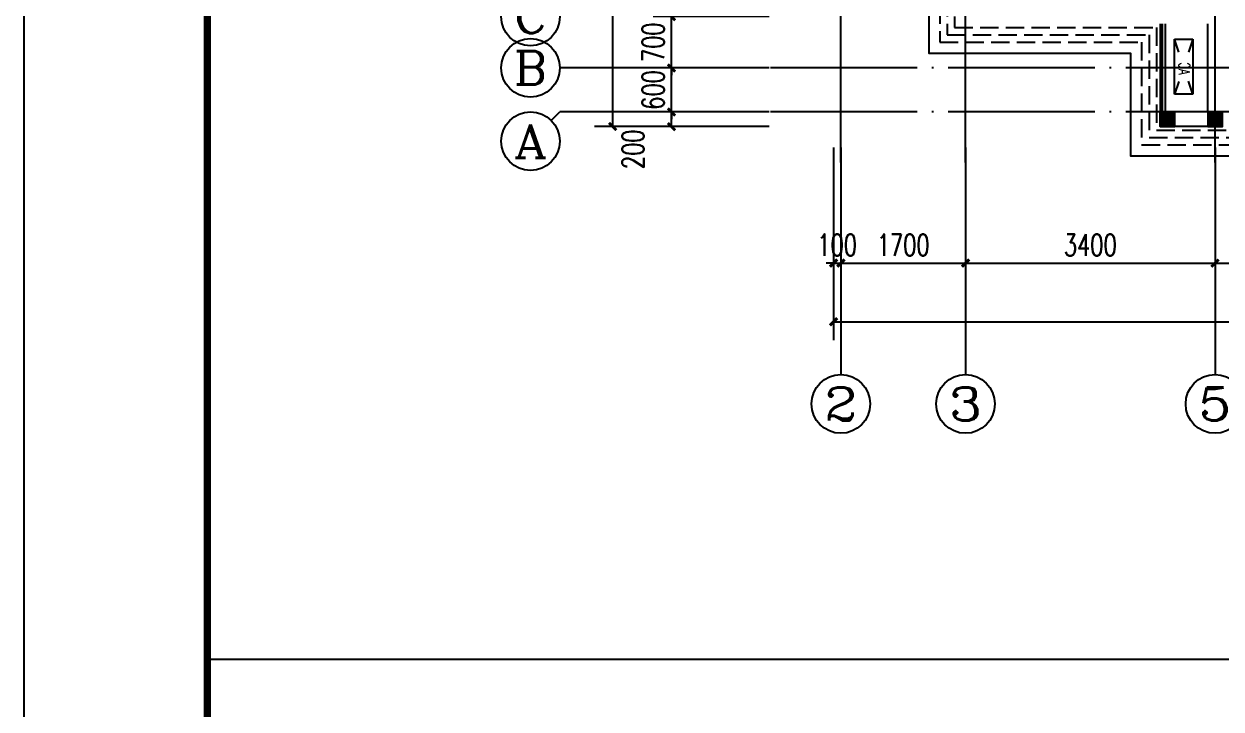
# Model space of a CAD drawing. Extents: x -287580 to -53108, y -522338 to -82629.
# Drawn here: x -265243 to -248927, y -481595 to -472251 of the extents above; entities that cross this region are included whole.
import ezdxf
from ezdxf.enums import TextEntityAlignment as Align

# ---------------------------------------------------------------- set-up
doc = ezdxf.new("R2010")
doc.units = 0
doc.header["$LTSCALE"] = 1000
doc.header["$MEASUREMENT"] = 0
doc.linetypes.add('DASH', pattern=[0.35, 0.25, -0.1])
doc.linetypes.add('DOTE', pattern=[2.42, 2, -0.2, 0.02, -0.2])
for name, color, linetype in [('AXIS', 3, 'Continuous'), ('AXIS_TEXT', 7, 'Continuous'), ('DOTE', 99, 'Continuous'), ('kan', 146, 'Continuous'), ('KTIAO', 124, 'Continuous'), ('PUB_TITLE', 146, 'Continuous'), ('WALL', 9, 'Continuous'), ('填充', 8, 'Continuous'), ('屋面', 139, 'Continuous'), ('栏杆', 169, 'Continuous'), ('表格', 157, 'Continuous')]:
    doc.layers.add(name, color=color, linetype=linetype)
doc.layers.add('RENDERING', color=125, linetype='Continuous', lineweight=13)
doc.styles.add('_ROMANC', font='romanc__.ttf', dxfattribs={"width": 0.700005})
doc.styles.add('_TCH_AXIS', font='COMPLEX', dxfattribs={"bigfont": 'GBCBIG'})
doc.styles.add('_TCH_DIM_T3', font='SIMPLEX', dxfattribs={"width": 0.705882, "bigfont": 'GBCBIG'})
doc.styles.add('COMPLEX', font='COMPLEX')
doc.styles.add('DIM_FONT', font='simplex_.ttf', dxfattribs={"width": 0.7, "bigfont": 'GBCBIG'})
doc.dimstyles.new('_TCH_ARCH&&100', dxfattribs={"dimtxt": 297.5, "dimasz": 100, "dimexe": 250, "dimexo": 300, "dimgap": 100, "dimtad": 1, "dimdec": 0, "dimzin": 0, "dimdsep": 46, "dimtxsty": '_TCH_DIM_T3', "dimblk": 'ARCHTICK', "dimcen": 0.09, "dimclrt": 7, "dimazin": 2, "dimtfac": 1, "dimtdec": 0, "dimtix": 1, "dimtmove": 2, "dimatfit": 3, "dimfxl": 0, "dimtolj": 1, "dimtzin": 0, "dimarcsym": 0})

# ---------------------------------------------------------------- blocks, each defined once
blk = doc.blocks.new('90304092557924')
at = {"layer": 'KTIAO', "color": 99}
for p, q in [((-375, 125), (-198, 66)), ((-375, 125), (-375, -125)), ((375, 125), (-375, 125)), ((375, 125), (198, 66)), ((375, -125), (375, 125)), ((-203, -68), (-375, -125)), ((-375, -125), (375, -125)), ((200, -67), (375, -125))]:
    blk.add_line(p, q, dxfattribs=at)
at = {"layer": 'KTIAO', "color": 99, "style": '_ROMANC', "width": 0.7}
blk.add_text('AC', height=148.6, dxfattribs=at).set_placement((-113, -66))
at = {"layer": 'KTIAO', "color": 99, "style": 'DIM_FONT', "oblique": 0, "width": 0.6, "flags": 9}
for tag in ['XSIZE', 'YSIZE']:
    blk.add_attdef(tag, (-375, -125), '', height=0.5, dxfattribs=at)
blk = doc.blocks.new('A$C3953257B')
at = {"layer": '填充'}
for points in [[(20300, 200), (20500, 200), (20500, 0), (20300, 0)], [(20950, 200), (21150, 200), (21150, 0), (20950, 0)]]:
    blk.add_hatch(color=256, dxfattribs=at).paths.add_polyline_path(points)
at = {"color": 6}
for points in [[(20300, 200), (20500, 200), (20500, 0), (20300, 0)], [(20950, 200), (21150, 200), (21150, 0), (20950, 0)]]:
    blk.add_lwpolyline(points, close=True, dxfattribs=at)
blk = doc.blocks.new('_ArchTick')
at = {"color": 0, "linetype": 'ByBlock', "const_width": 0.4}
blk.add_lwpolyline([(-0.5, -0.5), (0.5, 0.5)], dxfattribs=at)
blk = doc.blocks.new('*D257')
at = {"layer": 'AXIS', "color": 0, "lineweight": -2}
for p, q in [((-254209, -473937), (-254209, -475763)), ((-254109, -473937), (-254109, -475763)), ((-254209, -475513), (-254309, -475513)), ((-254209, -475513), (-254109, -475513)), ((-254109, -475513), (-254009, -475513))]:
    blk.add_line(p, q, dxfattribs=at)
at = {"layer": 'Defpoints', "color": 0}
for p in [(-254209, -473637), (-254109, -473637), (-254109, -475513)]:
    blk.add_point(p, dxfattribs=at)
at = {"layer": 'AXIS', "color": 0, "lineweight": -2, "xscale": 100, "yscale": 100, "zscale": 100}
blk.add_blockref('_ArchTick', (-254209, -475513), dxfattribs=at)
at = {"layer": 'AXIS', "color": 0, "lineweight": -2, "xscale": 100, "yscale": 100, "zscale": 100, "rotation": 180}
blk.add_blockref('_ArchTick', (-254109, -475513), dxfattribs=at)
at = {"layer": 'AXIS', "color": 7, "insert": (-254159, -475265), "char_height": 297.5, "attachment_point": 5, "style": '_TCH_DIM_T3'}
blk.add_mtext('\\A1;100', dxfattribs=at)
blk = doc.blocks.new('*D258')
at = {"layer": 'AXIS', "color": 0, "lineweight": -2}
for p, q in [((-254109, -473937), (-254109, -475763)), ((-252409, -473937), (-252409, -475763)), ((-254109, -475513), (-252409, -475513))]:
    blk.add_line(p, q, dxfattribs=at)
at = {"layer": 'Defpoints', "color": 0}
for p in [(-254109, -473637), (-252409, -473637), (-252409, -475513)]:
    blk.add_point(p, dxfattribs=at)
at = {"layer": 'AXIS', "color": 0, "lineweight": -2, "xscale": 100, "yscale": 100, "zscale": 100, "rotation": 180}
blk.add_blockref('_ArchTick', (-254109, -475513), dxfattribs=at)
at = {"layer": 'AXIS', "color": 0, "lineweight": -2, "xscale": 100, "yscale": 100, "zscale": 100}
blk.add_blockref('_ArchTick', (-252409, -475513), dxfattribs=at)
at = {"layer": 'AXIS', "color": 7, "insert": (-253259, -475265), "char_height": 297.5, "attachment_point": 5, "style": '_TCH_DIM_T3'}
blk.add_mtext('\\A1;1700', dxfattribs=at)
blk = doc.blocks.new('*D259')
at = {"layer": 'AXIS', "color": 0, "lineweight": -2}
for p, q in [((-252409, -473937), (-252409, -475763)), ((-249009, -473937), (-249009, -475763)), ((-252409, -475513), (-249009, -475513))]:
    blk.add_line(p, q, dxfattribs=at)
at = {"layer": 'Defpoints', "color": 0}
for p in [(-252409, -473637), (-249009, -473637), (-249009, -475513)]:
    blk.add_point(p, dxfattribs=at)
at = {"layer": 'AXIS', "color": 0, "lineweight": -2, "xscale": 100, "yscale": 100, "zscale": 100, "rotation": 180}
blk.add_blockref('_ArchTick', (-252409, -475513), dxfattribs=at)
at = {"layer": 'AXIS', "color": 0, "lineweight": -2, "xscale": 100, "yscale": 100, "zscale": 100}
blk.add_blockref('_ArchTick', (-249009, -475513), dxfattribs=at)
at = {"layer": 'AXIS', "color": 7, "insert": (-250709, -475265), "char_height": 297.5, "attachment_point": 5, "style": '_TCH_DIM_T3'}
blk.add_mtext('\\A1;3400', dxfattribs=at)
blk = doc.blocks.new('*D260')
at = {"layer": 'AXIS', "color": 0, "lineweight": -2}
for p, q in [((-249009, -473937), (-249009, -475763)), ((-244509, -473937), (-244509, -475763)), ((-249009, -475513), (-244509, -475513))]:
    blk.add_line(p, q, dxfattribs=at)
at = {"layer": 'Defpoints', "color": 0}
for p in [(-249009, -473637), (-244509, -473637), (-244509, -475513)]:
    blk.add_point(p, dxfattribs=at)
at = {"layer": 'AXIS', "color": 0, "lineweight": -2, "xscale": 100, "yscale": 100, "zscale": 100, "rotation": 180}
blk.add_blockref('_ArchTick', (-249009, -475513), dxfattribs=at)
at = {"layer": 'AXIS', "color": 0, "lineweight": -2, "xscale": 100, "yscale": 100, "zscale": 100}
blk.add_blockref('_ArchTick', (-244509, -475513), dxfattribs=at)
at = {"layer": 'AXIS', "color": 7, "insert": (-246759, -475265), "char_height": 297.5, "attachment_point": 5, "style": '_TCH_DIM_T3'}
blk.add_mtext('\\A1;4500', dxfattribs=at)
blk = doc.blocks.new('*D276')
at = {"layer": 'AXIS', "color": 0, "lineweight": -2}
for p, q in [((-254209, -473937), (-254209, -476563)), ((-198509, -473937), (-198509, -476563)), ((-254209, -476313), (-198509, -476313))]:
    blk.add_line(p, q, dxfattribs=at)
at = {"layer": 'Defpoints', "color": 0}
for p in [(-254209, -473637), (-198509, -473637), (-198509, -476313)]:
    blk.add_point(p, dxfattribs=at)
at = {"layer": 'AXIS', "color": 0, "lineweight": -2, "xscale": 100, "yscale": 100, "zscale": 100, "rotation": 180}
blk.add_blockref('_ArchTick', (-254209, -476313), dxfattribs=at)
at = {"layer": 'AXIS', "color": 0, "lineweight": -2, "xscale": 100, "yscale": 100, "zscale": 100}
blk.add_blockref('_ArchTick', (-198509, -476313), dxfattribs=at)
at = {"layer": 'AXIS', "color": 7, "insert": (-226359, -476065), "char_height": 297.5, "attachment_point": 5, "style": '_TCH_DIM_T3'}
blk.add_mtext('\\A1;55700', dxfattribs=at)
blk = doc.blocks.new('*D301')
at = {"layer": 'AXIS', "color": 0, "lineweight": -2}
for p, q in [((-255086, -473451), (-256668, -473451)), ((-256418, -473651), (-256418, -473451)), ((-255086, -473651), (-256668, -473651))]:
    blk.add_line(p, q, dxfattribs=at)
at = {"layer": 'Defpoints', "color": 0}
for p in [(-256418, -473451), (-254786, -473451), (-254786, -473651)]:
    blk.add_point(p, dxfattribs=at)
at = {"layer": 'AXIS', "color": 0, "lineweight": -2, "xscale": 100, "yscale": 100, "zscale": 100}
for p, rotation in [((-256418, -473451), 90), ((-256418, -473651), 270)]:
    blk.add_blockref('_ArchTick', p, dxfattribs=dict(at, rotation=rotation))
at = {"layer": 'AXIS', "color": 7, "insert": (-256941, -473960), "char_height": 297.5, "attachment_point": 5, "rotation": 90, "style": '_TCH_DIM_T3'}
blk.add_mtext('\\A1;200', dxfattribs=at)
blk = doc.blocks.new('*D302')
at = {"layer": 'AXIS', "color": 0, "lineweight": -2}
for p, q in [((-256418, -472851), (-256418, -472751)), ((-255086, -472851), (-256668, -472851)), ((-256418, -473451), (-256418, -472851)), ((-255086, -473451), (-256668, -473451)), ((-256418, -473451), (-256418, -473551))]:
    blk.add_line(p, q, dxfattribs=at)
at = {"layer": 'Defpoints', "color": 0}
for p in [(-256418, -472851), (-254786, -472851), (-254786, -473451)]:
    blk.add_point(p, dxfattribs=at)
at = {"layer": 'AXIS', "color": 0, "lineweight": -2, "xscale": 100, "yscale": 100, "zscale": 100}
for p, rotation in [((-256418, -472851), 270), ((-256418, -473451), 90)]:
    blk.add_blockref('_ArchTick', p, dxfattribs=dict(at, rotation=rotation))
at = {"layer": 'AXIS', "color": 7, "insert": (-256667, -473151), "char_height": 297.5, "attachment_point": 5, "rotation": 90, "style": '_TCH_DIM_T3'}
blk.add_mtext('\\A1;600', dxfattribs=at)
blk = doc.blocks.new('*D303')
at = {"layer": 'AXIS', "color": 0, "lineweight": -2}
for p, q in [((-255086, -472151), (-256668, -472151)), ((-256418, -472151), (-256418, -472051)), ((-256418, -472851), (-256418, -472151)), ((-255086, -472851), (-256668, -472851)), ((-256418, -472851), (-256418, -472951))]:
    blk.add_line(p, q, dxfattribs=at)
at = {"layer": 'Defpoints', "color": 0}
for p in [(-256418, -472151), (-254786, -472151), (-254786, -472851)]:
    blk.add_point(p, dxfattribs=at)
at = {"layer": 'AXIS', "color": 0, "lineweight": -2, "xscale": 100, "yscale": 100, "zscale": 100}
for p, rotation in [((-256418, -472151), 270), ((-256418, -472851), 90)]:
    blk.add_blockref('_ArchTick', p, dxfattribs=dict(at, rotation=rotation))
at = {"layer": 'AXIS', "color": 7, "insert": (-256667, -472501), "char_height": 297.5, "attachment_point": 5, "rotation": 90, "style": '_TCH_DIM_T3'}
blk.add_mtext('\\A1;700', dxfattribs=at)
blk = doc.blocks.new('*D313')
at = {"layer": 'AXIS', "color": 0, "lineweight": -2}
for p, q in [((-255086, -459251), (-257468, -459251)), ((-257218, -473651), (-257218, -459251)), ((-255086, -473651), (-257468, -473651))]:
    blk.add_line(p, q, dxfattribs=at)
at = {"layer": 'Defpoints', "color": 0}
for p in [(-257218, -459251), (-254786, -459251), (-254786, -473651)]:
    blk.add_point(p, dxfattribs=at)
at = {"layer": 'AXIS', "color": 0, "lineweight": -2, "xscale": 100, "yscale": 100, "zscale": 100}
for p, rotation in [((-257218, -459251), 90), ((-257218, -473651), 270)]:
    blk.add_blockref('_ArchTick', p, dxfattribs=dict(at, rotation=rotation))
at = {"layer": 'AXIS', "color": 7, "insert": (-257467, -466451), "char_height": 297.5, "attachment_point": 5, "rotation": 90, "style": '_TCH_DIM_T3'}
blk.add_mtext('\\A1;14400', dxfattribs=at)
blk = doc.blocks.new('_AXISO')
blk.add_circle((0, 0), 0.5)
at = {"layer": 'AXIS_TEXT', "style": 'COMPLEX', "width": 1.041667}
blk.add_attdef('A', text='', height=0.56, dxfattribs=at).set_placement((-0.25, -0.28), (0.25, -0.28), align=Align.FIT)

msp = doc.modelspace()

# ---------------------------------------------------------------- linework, layer by layer
at = {"layer": 'AXIS'}
for p, q in [((-255432.8, -472850.9), (-257938.4, -472850.9)), ((-258055.6, -473568), (-257938.4, -473450.9)), ((-255432.8, -473450.9), (-257938.4, -473450.9)), ((-254108.8, -475591.3), (-254108.8, -477033.5)), ((-252408.8, -475591.3), (-252408.8, -477033.5)), ((-249008.8, -475591.3), (-249008.8, -477033.5))]:
    msp.add_line(p, q, dxfattribs=at)
at = {"layer": 'DOTE', "linetype": 'DOTE'}
for p, q in [((-254108.8, -474142), (-254108.8, -457872.4)), ((-249008.8, -474142), (-249008.8, -457872.4)), ((-252408.8, -474142), (-252408.8, -464950.9)), ((-197406.7, -472850.9, 0), (-255580, -472850.9, 0)), ((-197406.7, -473450.9, 0), (-255580, -473450.9, 0))]:
    msp.add_line(p, q, dxfattribs=at)
at = {"layer": 'kan'}
msp.add_line((-249758.8, -472250.9), (-249758.8, -473450.9), dxfattribs=at)
at = {"layer": 'PUB_TITLE'}
msp.add_lwpolyline([(-265242.7, -510615.5), (-181142.7, -510615.5), (-181142.7, -451215.5), (-265242.7, -451215.5)], close=True, dxfattribs=at)
at = {"layer": 'PUB_TITLE', "const_width": 100}
msp.add_lwpolyline([(-262742.7, -509615.5), (-182142.7, -509615.5), (-182142.7, -452215.5), (-262742.7, -452215.5)], close=True, dxfattribs=at)
at = {"layer": 'WALL'}
for p, q in [((-249108.8, -473450.9), (-249108.8, -472250.9)), ((-249108.8, -473450.9), (-249758.8, -473450.9)), ((-249758.8, -473650.9), (-249758.8, -473450.9)), ((-248908.8, -473650.9), (-249758.8, -473650.9))]:
    msp.add_line(p, q, dxfattribs=at)
at = {"layer": '屋面', "color": 99}
msp.add_lwpolyline([(-239558.8, -460650.9), (-243258.8, -460650.9), (-243258.8, -458750.9), (-249508.8, -458750.9), (-249508.8, -460350.9), (-254608.8, -460350.9), (-254608.8, -468650.9), (-252908.8, -468650.9), (-252908.8, -472650.9), (-250158.8, -472650.9), (-250158.8, -474050.9), (-243308.8, -474050.9), (-243308.8, -471950.9), (-239508.8, -471950.9), (-239508.8, -474050.9), (-232658.8, -474050.9), (-232658.8, -472650.9), (-229908.8, -472650.9), (-229908.8, -468650.9), (-228208.8, -468650.9), (-228208.8, -460350.9), (-233308.8, -460350.9), (-233308.8, -458750.9), (-239558.8, -458750.9)], close=True, dxfattribs=at)
at = {"layer": '屋面', "color": 99, "linetype": 'DASH'}
for points in [[(-239408.8, -460800.9), (-243408.8, -460800.9), (-243408.8, -458900.9), (-249358.8, -458900.9), (-249358.8, -460500.9), (-254458.8, -460500.9), (-254458.8, -468500.9), (-252758.8, -468500.9), (-252758.8, -472500.9), (-250008.8, -472500.9), (-250008.8, -473900.9), (-243458.8, -473900.9), (-243458.8, -471800.9), (-239358.8, -471800.9), (-239358.8, -473900.9), (-232808.8, -473900.9), (-232808.8, -472500.9), (-230058.8, -472500.9), (-230058.8, -468500.9), (-228358.8, -468500.9), (-228358.8, -460500.9), (-233458.8, -460500.9), (-233458.8, -458900.9), (-239408.8, -458900.9)], [(-239308.8, -460900.9), (-243508.8, -460900.9), (-243508.8, -459000.9), (-249258.8, -459000.9), (-249258.8, -460600.9), (-254358.8, -460600.9), (-254358.8, -468400.9), (-252658.8, -468400.9), (-252658.8, -472400.9), (-249908.8, -472400.9), (-249908.8, -473800.9), (-243558.8, -473800.9), (-243558.8, -471700.9), (-239258.8, -471700.9), (-239258.8, -473800.9), (-232908.8, -473800.9), (-232908.8, -472400.9), (-230158.8, -472400.9), (-230158.8, -468400.9), (-228458.8, -468400.9), (-228458.8, -460600.9), (-233558.8, -460600.9), (-233558.8, -459000.9), (-239308.8, -459000.9)], [(-239208.8, -461000.9), (-243608.8, -461000.9), (-243608.8, -459100.9), (-249158.8, -459100.9), (-249158.8, -460700.9), (-254258.8, -460700.9), (-254258.8, -468300.9), (-252558.8, -468300.9), (-252558.8, -472300.9), (-249808.8, -472300.9), (-249808.8, -473700.9), (-243658.8, -473700.9), (-243658.8, -471600.9), (-239158.8, -471600.9), (-239158.8, -473700.9), (-233008.8, -473700.9), (-233008.8, -472300.9), (-230258.8, -472300.9), (-230258.8, -468300.9), (-228558.8, -468300.9), (-228558.8, -460700.9), (-233658.8, -460700.9), (-233658.8, -459100.9), (-239208.8, -459100.9)]]:
    msp.add_lwpolyline(points, close=True, dxfattribs=at)
at = {"layer": '栏杆'}
for p, q in [((-249728.8, -472250.9), (-249728.8, -473450.9)), ((-249688.8, -472250.9), (-249688.8, -473450.9))]:
    msp.add_line(p, q, dxfattribs=at)
at = {"layer": '表格'}
msp.add_lwpolyline([(-262742.7, -480915.5), (-189142.7, -480915.5)], dxfattribs=at)

# ---------------------------------------------------------------- block references
at = {"layer": 'AXIS'}
ref = msp.add_blockref('_AXISO', (-258338.4, -472150.9), dxfattribs=dict(at, xscale=800, yscale=800, zscale=800))
ref.add_attrib('A', 'C', dxfattribs={"layer": 'AXIS_TEXT', "height": 452.5, "style": '_TCH_AXIS', "width": 1.4}).set_placement((-258564.7, -472377.1), (-258112.2, -472377.1), align=Align.FIT)
ref = msp.add_blockref('_AXISO', (-258338.4, -472850.9), dxfattribs=dict(at, xscale=800, yscale=800, zscale=800))
ref.add_attrib('A', 'B', dxfattribs={"layer": 'AXIS_TEXT', "height": 452.5, "style": '_TCH_AXIS', "width": 1.235294}).set_placement((-258564.7, -473077.1), (-258112.2, -473077.1), align=Align.FIT)
ref = msp.add_blockref('_AXISO', (-258338.4, -473850.9), dxfattribs=dict(at, xscale=800, yscale=800, zscale=800))
ref.add_attrib('A', 'A', dxfattribs={"layer": 'AXIS_TEXT', "height": 452.5, "style": '_TCH_AXIS', "width": 1.166667}).set_placement((-258564.7, -474077.1), (-258112.2, -474077.1), align=Align.FIT)
ref = msp.add_blockref('_AXISO', (-254108.8, -477433.5), dxfattribs=dict(at, xscale=800, yscale=800, zscale=800))
ref.add_attrib('A', '2', dxfattribs={"layer": 'AXIS_TEXT', "height": 452.5, "style": '_TCH_AXIS', "width": 1.5}).set_placement((-254335.1, -477659.8), (-253882.5, -477659.8), align=Align.FIT)
ref = msp.add_blockref('_AXISO', (-252408.8, -477433.5), dxfattribs=dict(at, xscale=800, yscale=800, zscale=800))
ref.add_attrib('A', '3', dxfattribs={"layer": 'AXIS_TEXT', "height": 452.5, "style": '_TCH_AXIS', "width": 1.5}).set_placement((-252635.1, -477659.8), (-252182.5, -477659.8), align=Align.FIT)
ref = msp.add_blockref('_AXISO', (-249008.8, -477433.5), dxfattribs=dict(at, xscale=800, yscale=800, zscale=800))
ref.add_attrib('A', '5', dxfattribs={"layer": 'AXIS_TEXT', "height": 452.5, "style": '_TCH_AXIS', "width": 1.5}).set_placement((-249235.1, -477659.8), (-248782.5, -477659.8), align=Align.FIT)
at = {"layer": 'RENDERING', "xscale": -1, "rotation": 270}
msp.add_blockref('90304092557924', (-249434.9, -472833.9), dxfattribs=at)
at = {"layer": '表格', "xscale": -1}
msp.add_blockref('A$C3953257B', (-228608.8, -473650.9), dxfattribs=at)

# ---------------------------------------------------------------- dimensions: what is measured, and where the dimension line sits
at = {"layer": 'AXIS'}
for p1, p2, distance, picture, middle in [((-254785.5, -473650.9), (-254785.5, -459250.9), 2432.9, '*D313', (-257467.2, -466450.9)), ((-254785.5, -472850.9), (-254785.5, -472150.9), 1632.9, '*D303', (-256667.2, -472500.9)), ((-254785.5, -473450.9), (-254785.5, -472850.9), 1632.9, '*D302', (-256667.2, -473150.9)), ((-254208.8, -473636.5), (-254108.8, -473636.5), -1877, '*D257', (-254158.8, -475264.7)), ((-254208.8, -473636.5), (-198508.8, -473636.5), -2677, '*D276', (-226358.8, -476064.7)), ((-254108.8, -473636.5), (-252408.8, -473636.5), -1877, '*D258', (-253258.8, -475264.7)), ((-252408.8, -473636.5), (-249008.8, -473636.5), -1877, '*D259', (-250708.8, -475264.7)), ((-249008.8, -473636.5), (-244508.8, -473636.5), -1877, '*D260', (-246758.8, -475264.7))]:
    dim = msp.add_aligned_dim(p1=p1, p2=p2, distance=distance, dimstyle='_TCH_ARCH&&100', dxfattribs=at)
    dim.commit()
    dim.dimension.update_dxf_attribs({"geometry": picture, "text_midpoint": middle})
dim = msp.add_linear_dim(base=(-256418.4, -473450.9), p1=(-254785.5, -473650.9), p2=(-254785.5, -473450.9), angle=90, dimstyle='_TCH_ARCH&&100', dxfattribs=at)
dim.commit()
dim.dimension.update_dxf_attribs({"geometry": '*D301', "text_midpoint": (-256941, -473959.5), "dimtype": 129})

doc.saveas('drawing.dxf')
